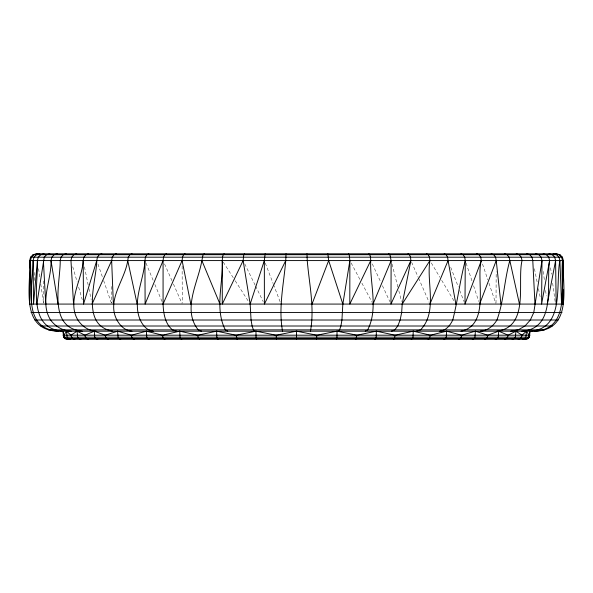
<?xml version="1.0" encoding="UTF-8"?>
<svg xmlns="http://www.w3.org/2000/svg" width="593" height="593" viewBox="0 0 593 593"><rect width="100%" height="100%" fill="white"/><g stroke="black" fill="none" stroke-linecap="round" stroke-linejoin="round"><path stroke-width="0.44" stroke-dasharray="2.96 2.22" d="M496.015 303.156L496.178 271.69M223.257 262.136L234.717 280M235.213 280.778L248.171 300.97M431.341 262.951L439.821 277.19M441.711 280.356L454.438 301.704M351.16 262.995L360.166 279.911M361.886 283.135L372.174 302.467M244.731 263.863L255.16 285.203M255.561 286.026L263.181 301.615M372.3 263.929L380.862 282.327M382.418 285.678L389.816 301.57M164.55 263.929L171.94 280.659M173.415 284.003L181.91 303.245M411.631 262.254L418.213 277.309M418.584 278.147L429.191 302.408M145.982 263.144L153.461 281.052M154.884 284.462L162.363 302.371M450.739 267.406L458.367 287.019M459.686 290.429L464 301.518M265.316 263.144L273.151 283.61M273.477 284.462L280.333 302.371M97.956 264.063L102.456 277.109M103.649 280.593L111.44 303.208M482.524 264.063L487.802 279.718M488.973 283.202L495.711 303.208M466.128 263.188L472.161 281.46M473.592 285.811L478.759 301.466M72.754 266.798L77.12 281.89M78.654 287.212L82.249 299.643M392.032 264.13L397.903 287.212M398.807 290.763L401.513 301.414M84.465 266.924L88.179 285.048M88.928 288.672L91.152 299.547M534.434 268.74L537.369 283.239M538.466 288.672L540.305 297.738M38.582 268.74L39.761 276.894M40.806 284.143L43.556 303.171M550.593 267.828L551.446 274.174M552.669 283.239L555.226 302.267M543.314 271.453L544.515 281.423M545.612 290.488L546.272 295.922M34.12 272.365L34.817 280.519M43.526 280.941L43.682 303.156M182.125 266.138L182.273 303.156M111.699 286.493L111.736 303.156"/><path stroke-width="0.89" d="M348.521 253.804L349.195 254.716L349.877 260.579L349.803 304.076L370.744 260.579L370.492 257.192L369.802 254.716L368.853 253.804M388.726 253.804L389.927 254.716L391.128 260.579L390.98 304.076L410.897 260.579L410.504 257.192L409.444 254.716L407.991 253.804M460.983 253.804L463.126 254.716L464.697 257.192L465.268 260.579L464.994 304.076L481.353 260.579L480.723 257.192L479.003 254.716L476.661 253.804M306.974 253.804L307.248 260.579C309.183 283.914 314.757 307.826 310.443 331.19M535.761 253.804L538.881 254.716L541.164 257.192L541.995 260.579L541.587 304.076L549.615 260.579L548.755 257.192L546.405 254.716L543.188 253.804M555.73 253.804L559.11 254.716L561.578 257.192L562.483 260.579L562.097 304.076L563.35 260.579L562.438 257.192L559.962 254.716L556.575 253.804L36.425 253.804L33.038 254.716L30.562 257.192L29.65 260.579C31.155 285.159 19.413 328.848 56.765 331.19L536.235 331.19C573.587 328.848 561.845 285.159 563.35 260.579L29.65 260.579L29.954 267.984M282.557 331.19C278.243 307.826 283.817 283.914 285.752 260.579L286.026 253.804M63.221 331.19C26.529 328.848 38.471 284.24 37.403 260.579L38.286 257.192L40.695 254.716L43.986 253.804M37.27 253.804L33.89 254.716L31.422 257.192L30.517 260.579L29.65 304.076L563.35 304.076L563.053 289.273M534.619 331.19C571.407 329.204 560.296 284.41 562.483 260.579M518.171 339.196L520.105 338.662L521.521 337.195L522.04 335.193L515.91 331.19L508.119 335.193L498.713 331.19L487.765 335.193L475.364 331.19L461.606 335.193L446.588 331.19L430.429 335.193L413.247 331.19L395.175 335.193L376.362 331.19L356.934 335.193L337.046 331.19L316.847 335.193L316.499 339.196M349.877 260.579L342.836 304.076L341.939 320.012L340.901 326.009L339.581 329.864L338.129 331.19M285.752 260.579L264.389 304.076L264.337 260.579L265.153 253.804M58.381 331.19C20.807 328.574 33.215 285.307 33.104 260.579L34.001 257.192L36.447 254.716L39.798 253.804M461.02 331.19C490.581 325.046 475.801 279.259 481.353 260.579M370.744 260.579C369.624 283.18 378.63 308.59 367.66 329.864L365.258 331.19M82.264 331.19C47.077 327.877 60.486 282.728 60.219 260.579L61.02 257.192L63.214 254.716L66.216 253.804M227.742 331.19L225.34 329.864C214.369 308.59 223.376 283.18 222.256 260.579L222.508 257.192L223.198 254.716L224.147 253.804M254.871 331.19L253.419 329.864L252.099 326.009L251.061 320.012L250.164 304.076L243.123 260.579L243.805 254.716L244.479 253.804M521.781 331.19C557.072 328.781 545.842 283.024 549.615 260.579M496.801 331.19C530.038 327.114 516.888 281.645 522.04 260.579L521.269 257.192L519.171 254.716L516.31 253.804M410.897 260.579L402.195 304.076L401.669 312.459L400.142 320.012L397.77 326.009L394.775 329.864L391.454 331.19M356.934 335.193L355.896 339.196M426.537 253.804L428.228 254.716L429.473 257.192L429.925 260.579C426.234 282.268 437.916 311.896 420.556 329.864L416.368 331.19M529.779 331.19C565.47 329.3 555.241 283.343 559.896 260.579L558.999 257.192L556.553 254.716L553.202 253.804M37.403 260.579L33.527 304.076L33.104 260.579M465.268 260.579C460.057 280.192 457.766 300.488 452.763 320.012C450.198 325.379 446.032 330.694 439.665 331.19M201.546 331.19L198.225 329.864C181.895 309.376 198.195 282.453 201.872 260.579L203.073 254.716L204.274 253.804M112.848 331.19C79.803 325.498 96.57 281.282 96.763 260.579L97.437 257.192L99.298 254.716L101.833 253.804M395.175 335.193L394.33 338.662L393.485 339.196M176.632 331.19L172.444 329.864C164.95 323.652 163.468 313.245 163.075 304.076L182.103 260.579L182.496 257.192L183.556 254.716L185.009 253.804M71.219 331.19C62.962 330.894 55.46 326.647 50.605 320.012C39.182 301.919 51.732 280 51.005 260.579L51.836 257.192L54.119 254.716L57.239 253.804M504.413 253.804L507.119 254.716L509.105 257.192L509.832 260.579C504.302 280.089 503.857 301.029 496.949 320.012C493.339 326.076 487.416 330.85 480.152 331.19M163.075 304.076L163.075 260.579L163.527 257.192L164.772 254.716L166.463 253.804M541.995 260.579L533.782 312.459L530.342 320.012L524.975 326.009L518.223 329.864L510.736 331.19M36.84 304.076L44.245 257.192L46.595 254.716L49.812 253.804M153.335 331.19C146.968 330.694 142.802 325.379 140.237 320.012C131.92 300.651 144.01 280.2 144.914 260.579L145.426 257.192L146.834 254.716L148.761 253.804M430.429 335.193L429.28 338.662L428.131 339.196M131.98 331.19C125.145 330.798 120.023 325.765 116.932 320.012C106.251 300.065 124.975 280.118 127.732 260.579L128.303 257.192L129.874 254.716L132.017 253.804M113.374 304.076L111.647 260.579L112.277 257.192L113.997 254.716L116.339 253.804M461.606 335.193L461.228 337.195L460.19 338.662L458.774 339.196M547.257 304.076L555.597 260.579L554.714 257.192L552.305 254.716L549.014 253.804M96.199 331.19C88.55 330.879 81.975 326.32 77.876 320.012C66.594 301.185 82.205 280.037 83.168 260.579L83.895 257.192L85.881 254.716L88.587 253.804M487.765 335.193L487.327 337.195L486.127 338.662L484.488 339.196M525.116 339.196L527.11 338.662L528.571 337.195L529.994 331.19L529.46 337.195L527.992 338.662L525.991 339.196L67.009 339.196L65.008 338.662L63.54 337.195L63.006 331.19L64.429 337.195L65.89 338.662L67.884 339.196M508.119 335.193L507.63 337.195L506.303 338.662L504.487 339.196M96.763 260.579L83.531 304.076L83.168 260.579M250.164 304.076L264.337 260.579M312.014 304.076L328.663 260.579L327.847 253.804M479.626 304.076L496.237 260.579L495.563 257.192L493.702 254.716L491.167 253.804M163.075 260.579L145.122 304.076L144.914 260.579M373.034 304.076L391.128 260.579M429.925 304.076L448.086 260.579L447.574 257.192L446.166 254.716L444.239 253.804M92.078 304.076L111.647 260.579M243.123 260.579L222.286 304.076L222.256 260.579M402.195 304.076L429.925 260.579M336.35 339.196L336.95 337.195L337.046 331.19M63.896 335.193L66.557 331.19L70.96 335.193L71.479 337.195L72.895 338.662L74.829 339.196M522.04 335.193L526.443 331.19L529.104 335.193M374.991 339.196L376.177 337.195L376.362 331.19M70.96 335.193L77.09 331.19L84.881 335.193L85.37 337.195L86.697 338.662L88.513 339.196M411.245 339.196L412.246 338.662L412.98 337.195L413.247 331.19M84.881 335.193L94.287 331.19L105.235 335.193L117.636 331.19L131.394 335.193L146.412 331.19L162.571 335.193L179.753 331.19L197.825 335.193L216.638 331.19L236.066 335.193L255.954 331.19L276.153 335.193L296.5 331.19L316.847 335.193M444.016 339.196L445.299 338.662L446.24 337.195L446.588 331.19M472.302 339.196L473.837 338.662L474.956 337.195L475.364 331.19M76.69 253.804L73.828 254.716L71.731 257.192L70.96 260.579L73.547 304.076M495.244 339.196L496.978 338.662L498.246 337.195L498.713 331.19M512.152 339.196L514.035 338.662L515.406 337.195L515.91 331.19M522.507 339.196L524.479 338.662L525.917 337.195L526.443 331.19M33.038 254.716L559.962 254.716M30.562 257.192L562.438 257.192M30.977 312.459L562.023 312.459M34.831 320.012L558.169 320.012M40.828 326.009L552.172 326.009M48.381 329.864L544.619 329.864M63.006 335.193L529.994 335.193M63.54 337.195L529.46 337.195M65.008 338.662L527.992 338.662M70.493 339.196L68.521 338.662L67.083 337.195L66.557 331.19M80.848 339.196L78.965 338.662L77.594 337.195L77.09 331.19M526.784 253.804L529.786 254.716L531.98 257.192L532.781 260.579L534.968 304.076M97.756 339.196L96.022 338.662L94.754 337.195L94.287 331.19M108.512 339.196L106.873 338.662L105.673 337.195L105.235 335.193M120.698 339.196L119.163 338.662L118.044 337.195L117.636 331.19M134.226 339.196L132.81 338.662L131.772 337.195L131.394 335.193M148.984 339.196L147.701 338.662L146.76 337.195L146.412 331.19M164.869 339.196L163.72 338.662L162.882 337.195L162.571 335.193M181.754 339.196L180.754 338.662L180.02 337.195L179.753 331.19M199.515 339.196L198.047 337.195L197.825 335.193M218.009 339.196L216.823 337.195L216.638 331.19M237.104 339.196L236.066 335.193M256.65 339.196L256.05 337.195L255.954 331.19M201.872 260.579L219.966 304.076M328.663 260.579L342.836 304.076M276.501 339.196L276.153 335.193M509.832 260.579L519.453 304.076M127.732 260.579L137.146 304.076M182.103 260.579L190.805 304.076M448.086 260.579L455.854 304.076M51.005 260.579L58.032 304.076M496.237 260.579L500.922 304.076M43.385 260.579L45.743 304.076M559.896 260.579L561.549 304.076M30.517 260.579L31.451 304.076M555.597 260.579L556.16 304.076M296.5 331.19L296.5 339.196"/></g></svg>
